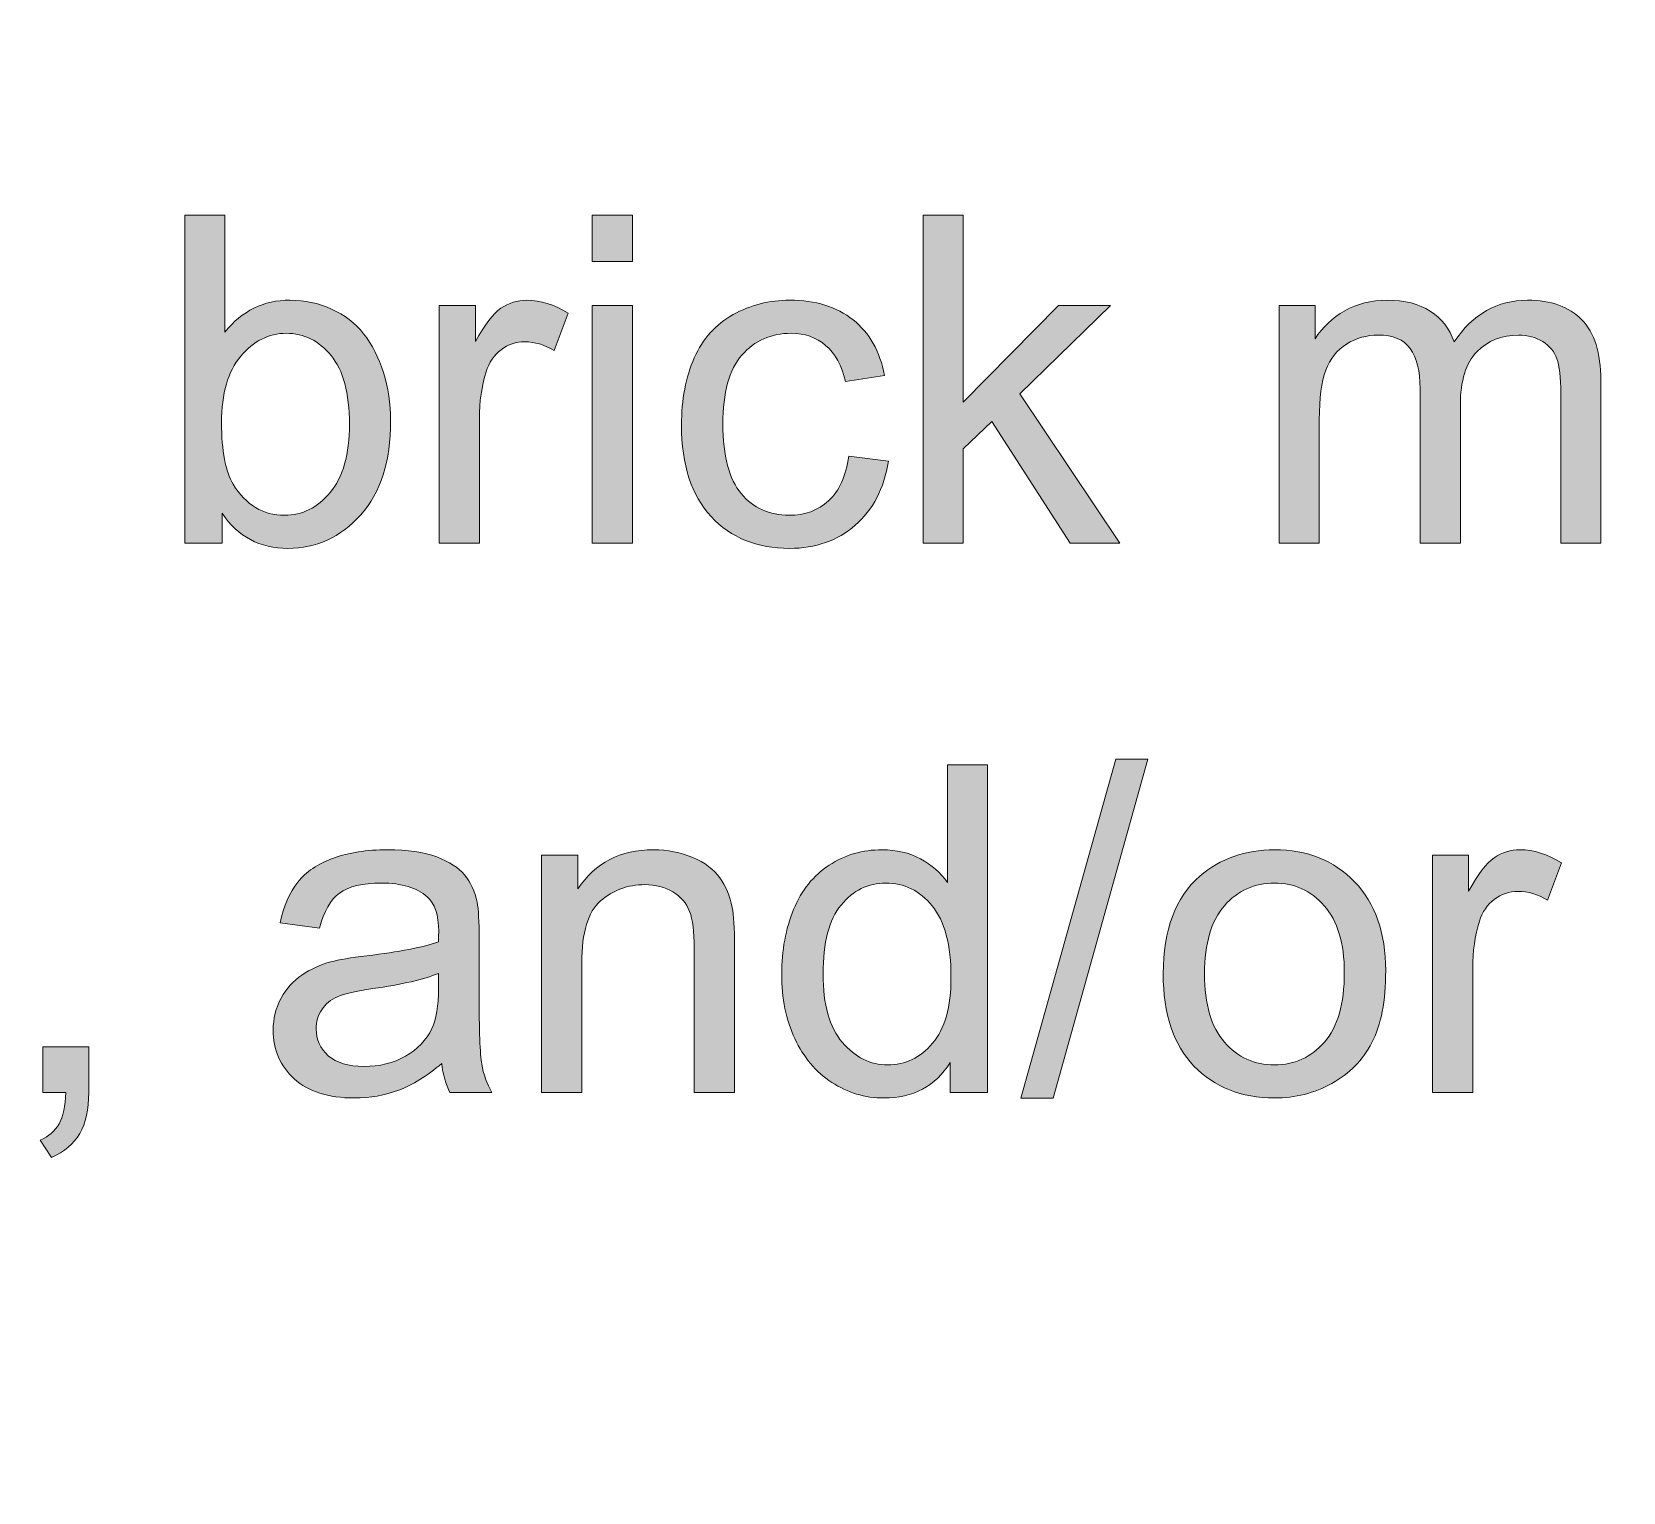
# Model space of a CAD drawing. Header units: inches. Extents: x -17.6 to 82.3, y -15.1 to 23.2.
# Drawn here: x 26.03 to 26.706, y -4.926 to -4.306 of the extents above; entities that cross this region are included whole.
import ezdxf

# ---------------------------------------------------------------- set-up
doc = ezdxf.new("R2010")
doc.units = ezdxf.units.IN
doc.header["$MEASUREMENT"] = 0
doc.layers.add('0_0', color=7, linetype='Continuous', lineweight=0)
doc.layers.add('G-ANNO-TTLB', color=7, linetype='Continuous', lineweight=0)

# ---------------------------------------------------------------- blocks, each defined once
blk = doc.blocks.new('Block_21')
at = {"layer": '0_0', "true_color": 0x000000, "transparency": 33554687}
h = blk.add_hatch(color=18, dxfattribs=at)
h.dxf.hatch_style = 2
edge = h.paths.add_edge_path()
edge.add_spline(control_points=[(26.11096, -4.47214), (26.11096, -4.48423), (26.1126, -4.49296), (26.1159, -4.49835), (26.12127, -4.50715), (26.12855, -4.51154), (26.13774, -4.51154), (26.1452, -4.51154), (26.15165, -4.5083), (26.1571, -4.5018), (26.16254, -4.49532), (26.16527, -4.48565), (26.16527, -4.47281), (26.16527, -4.45964), (26.16265, -4.44992), (26.15743, -4.44366), (26.15221, -4.43739), (26.1459, -4.43426), (26.1385, -4.43426), (26.13102, -4.43426), (26.12457, -4.4375), (26.11913, -4.444), (26.11367, -4.45048), (26.11096, -4.45987), (26.11096, -4.47214)], knot_values=[0, 0, 0, 0, 1, 1, 1, 2, 2, 2, 3, 3, 3, 4, 4, 4, 5, 5, 5, 6, 6, 6, 7, 7, 7, 8, 8, 8, 8], degree=3, periodic=0)
edge = h.paths.add_edge_path()
edge.add_spline(control_points=[(26.11115, -4.52332), (26.11115, -4.52332), (26.0953, -4.52332), (26.0953, -4.52332), (26.0953, -4.52332), (26.0953, -4.38413), (26.0953, -4.38413), (26.0953, -4.38413), (26.11239, -4.38413), (26.11239, -4.38413), (26.11239, -4.38413), (26.11239, -4.43378), (26.11239, -4.43378), (26.1196, -4.42474), (26.12881, -4.42021), (26.14001, -4.42021), (26.14621, -4.42021), (26.15209, -4.42145), (26.15762, -4.42395), (26.16317, -4.42646), (26.16772, -4.42997), (26.17129, -4.4345), (26.17487, -4.43902), (26.17767, -4.44449), (26.1797, -4.45087), (26.18172, -4.45726), (26.18274, -4.4641), (26.18274, -4.47138), (26.18274, -4.48866), (26.17847, -4.50202), (26.16992, -4.51145), (26.16138, -4.52087), (26.15112, -4.52559), (26.13916, -4.52559), (26.12725, -4.52559), (26.11792, -4.52063), (26.11115, -4.51069), (26.11115, -4.51069), (26.11115, -4.52332), (26.11115, -4.52332)], knot_values=[0, 0, 0, 0, 1, 1, 1, 2, 2, 2, 3, 3, 3, 4, 4, 4, 5, 5, 5, 6, 6, 6, 7, 7, 7, 8, 8, 8, 9, 9, 9, 10, 10, 10, 11, 11, 11, 12, 12, 12, 13, 13, 13, 13], degree=3, periodic=0)
h = blk.add_hatch(color=18, dxfattribs=at)
h.dxf.hatch_style = 2
edge = h.paths.add_edge_path()
edge.add_spline(control_points=[(26.26838, -4.52332), (26.26838, -4.52332), (26.26838, -4.42249), (26.26838, -4.42249), (26.26838, -4.42249), (26.28547, -4.42249), (26.28547, -4.42249), (26.28547, -4.42249), (26.28547, -4.52332), (26.28547, -4.52332), (26.28547, -4.52332), (26.26838, -4.52332), (26.26838, -4.52332)], knot_values=[0, 0, 0, 0, 1, 1, 1, 2, 2, 2, 3, 3, 3, 4, 4, 4, 4], degree=3, periodic=0)
edge = h.paths.add_edge_path()
edge.add_spline(control_points=[(26.26838, -4.40378), (26.26838, -4.40378), (26.26838, -4.38413), (26.26838, -4.38413), (26.26838, -4.38413), (26.28547, -4.38413), (26.28547, -4.38413), (26.28547, -4.38413), (26.28547, -4.40378), (26.28547, -4.40378), (26.28547, -4.40378), (26.26838, -4.40378), (26.26838, -4.40378)], knot_values=[0, 0, 0, 0, 1, 1, 1, 2, 2, 2, 3, 3, 3, 4, 4, 4, 4], degree=3, periodic=0)
h = blk.add_hatch(color=18, dxfattribs=at)
h.dxf.hatch_style = 2
edge = h.paths.add_edge_path()
edge.add_spline(control_points=[(26.4088, -4.52332), (26.4088, -4.52332), (26.4088, -4.38413), (26.4088, -4.38413), (26.4088, -4.38413), (26.42589, -4.38413), (26.42589, -4.38413), (26.42589, -4.38413), (26.42589, -4.4635), (26.42589, -4.4635), (26.42589, -4.4635), (26.46634, -4.42249), (26.46634, -4.42249), (26.46634, -4.42249), (26.48846, -4.42249), (26.48846, -4.42249), (26.48846, -4.42249), (26.44991, -4.45989), (26.44991, -4.45989), (26.44991, -4.45989), (26.49235, -4.52332), (26.49235, -4.52332), (26.49235, -4.52332), (26.47127, -4.52332), (26.47127, -4.52332), (26.47127, -4.52332), (26.43795, -4.47176), (26.43795, -4.47176), (26.43795, -4.47176), (26.42589, -4.48334), (26.42589, -4.48334), (26.42589, -4.48334), (26.42589, -4.52332), (26.42589, -4.52332), (26.42589, -4.52332), (26.4088, -4.52332), (26.4088, -4.52332)], knot_values=[0, 0, 0, 0, 1, 1, 1, 2, 2, 2, 3, 3, 3, 4, 4, 4, 5, 5, 5, 6, 6, 6, 7, 7, 7, 8, 8, 8, 9, 9, 9, 10, 10, 10, 11, 11, 11, 12, 12, 12, 12], degree=3, periodic=0)
h = blk.add_hatch(color=18, dxfattribs=at)
h.dxf.hatch_style = 2
edge = h.paths.add_edge_path()
edge.add_spline(control_points=[(26.20334, -4.52332), (26.20334, -4.52332), (26.20334, -4.42249), (26.20334, -4.42249), (26.20334, -4.42249), (26.21872, -4.42249), (26.21872, -4.42249), (26.21872, -4.42249), (26.21872, -4.43777), (26.21872, -4.43777), (26.22264, -4.43062), (26.22626, -4.4259), (26.22959, -4.42362), (26.23291, -4.42135), (26.23657, -4.42021), (26.24056, -4.42021), (26.24631, -4.42021), (26.25217, -4.42204), (26.25812, -4.42571), (26.25812, -4.42571), (26.25224, -4.44157), (26.25224, -4.44157), (26.24806, -4.4391), (26.24388, -4.43787), (26.23971, -4.43787), (26.23596, -4.43787), (26.23261, -4.43899), (26.22964, -4.44123), (26.22666, -4.44348), (26.22454, -4.4466), (26.22328, -4.45059), (26.22138, -4.45667), (26.22043, -4.46331), (26.22043, -4.47053), (26.22043, -4.47053), (26.22043, -4.52332), (26.22043, -4.52332), (26.22043, -4.52332), (26.20334, -4.52332), (26.20334, -4.52332)], knot_values=[0, 0, 0, 0, 1, 1, 1, 2, 2, 2, 3, 3, 3, 4, 4, 4, 5, 5, 5, 6, 6, 6, 7, 7, 7, 8, 8, 8, 9, 9, 9, 10, 10, 10, 11, 11, 11, 12, 12, 12, 13, 13, 13, 13], degree=3, periodic=0)
h = blk.add_hatch(color=18, dxfattribs=at)
h.dxf.hatch_style = 2
edge = h.paths.add_edge_path()
edge.add_spline(control_points=[(26.37728, -4.48638), (26.37728, -4.48638), (26.39408, -4.48857), (26.39408, -4.48857), (26.39224, -4.50015), (26.38755, -4.50921), (26.37998, -4.51577), (26.37242, -4.52231), (26.36313, -4.52559), (26.35212, -4.52559), (26.33831, -4.52559), (26.32723, -4.52109), (26.31883, -4.51206), (26.31045, -4.50305), (26.30626, -4.49011), (26.30626, -4.47328), (26.30626, -4.46239), (26.30806, -4.45287), (26.31167, -4.4447), (26.31528, -4.43654), (26.32077, -4.43041), (26.32814, -4.42634), (26.33552, -4.42224), (26.34353, -4.42021), (26.35221, -4.42021), (26.36316, -4.42021), (26.37211, -4.42297), (26.37908, -4.42851), (26.38604, -4.43405), (26.3905, -4.44192), (26.39247, -4.45211), (26.39247, -4.45211), (26.37585, -4.45467), (26.37585, -4.45467), (26.37427, -4.4479), (26.37147, -4.4428), (26.36745, -4.43939), (26.36343, -4.43597), (26.35857, -4.43426), (26.35288, -4.43426), (26.34427, -4.43426), (26.33727, -4.43735), (26.3319, -4.44351), (26.32651, -4.44969), (26.32383, -4.45945), (26.32383, -4.47281), (26.32383, -4.48636), (26.32642, -4.49619), (26.33161, -4.50233), (26.33679, -4.50848), (26.34357, -4.51154), (26.35193, -4.51154), (26.35863, -4.51154), (26.36423, -4.50948), (26.36873, -4.50537), (26.37322, -4.50126), (26.37607, -4.49493), (26.37728, -4.48638)], knot_values=[0, 0, 0, 0, 1, 1, 1, 2, 2, 2, 3, 3, 3, 4, 4, 4, 5, 5, 5, 6, 6, 6, 7, 7, 7, 8, 8, 8, 9, 9, 9, 10, 10, 10, 11, 11, 11, 12, 12, 12, 13, 13, 13, 14, 14, 14, 15, 15, 15, 16, 16, 16, 17, 17, 17, 18, 18, 18, 19, 19, 19, 19], degree=3, periodic=0)
h = blk.add_hatch(color=18, dxfattribs=at)
h.dxf.hatch_style = 2
edge = h.paths.add_edge_path()
edge.add_spline(control_points=[(26.55995, -4.52332), (26.55995, -4.52332), (26.55995, -4.42249), (26.55995, -4.42249), (26.55995, -4.42249), (26.57524, -4.42249), (26.57524, -4.42249), (26.57524, -4.42249), (26.57524, -4.43663), (26.57524, -4.43663), (26.5784, -4.43169), (26.5826, -4.42772), (26.58786, -4.42471), (26.59311, -4.42171), (26.59909, -4.42021), (26.60581, -4.42021), (26.61327, -4.42021), (26.6194, -4.42175), (26.62417, -4.42486), (26.62896, -4.42796), (26.63232, -4.43229), (26.63429, -4.43787), (26.64227, -4.42609), (26.65264, -4.42021), (26.66543, -4.42021), (26.67543, -4.42021), (26.68312, -4.42297), (26.6885, -4.42851), (26.69387, -4.43405), (26.69657, -4.44259), (26.69657, -4.4541), (26.69657, -4.4541), (26.69657, -4.52332), (26.69657, -4.52332), (26.69657, -4.52332), (26.67958, -4.52332), (26.67958, -4.52332), (26.67958, -4.52332), (26.67958, -4.4598), (26.67958, -4.4598), (26.67958, -4.45296), (26.67902, -4.44804), (26.67791, -4.44503), (26.67681, -4.44203), (26.67479, -4.4396), (26.67189, -4.43777), (26.66897, -4.43594), (26.66555, -4.43502), (26.66163, -4.43502), (26.65454, -4.43502), (26.64865, -4.43738), (26.64398, -4.4421), (26.63928, -4.4468), (26.63695, -4.45436), (26.63695, -4.46474), (26.63695, -4.46474), (26.63695, -4.52332), (26.63695, -4.52332), (26.63695, -4.52332), (26.61986, -4.52332), (26.61986, -4.52332), (26.61986, -4.52332), (26.61986, -4.4578), (26.61986, -4.4578), (26.61986, -4.45021), (26.61846, -4.44451), (26.61568, -4.44071), (26.61289, -4.43692), (26.60833, -4.43502), (26.60201, -4.43502), (26.5972, -4.43502), (26.59275, -4.43628), (26.58866, -4.43882), (26.58458, -4.44135), (26.58162, -4.44505), (26.57979, -4.44992), (26.57795, -4.45479), (26.57704, -4.46182), (26.57704, -4.471), (26.57704, -4.471), (26.57704, -4.52332), (26.57704, -4.52332), (26.57704, -4.52332), (26.55995, -4.52332), (26.55995, -4.52332)], knot_values=[0, 0, 0, 0, 1, 1, 1, 2, 2, 2, 3, 3, 3, 4, 4, 4, 5, 5, 5, 6, 6, 6, 7, 7, 7, 8, 8, 8, 9, 9, 9, 10, 10, 10, 11, 11, 11, 12, 12, 12, 13, 13, 13, 14, 14, 14, 15, 15, 15, 16, 16, 16, 17, 17, 17, 18, 18, 18, 19, 19, 19, 20, 20, 20, 21, 21, 21, 22, 22, 22, 23, 23, 23, 24, 24, 24, 25, 25, 25, 26, 26, 26, 27, 27, 27, 28, 28, 28, 28], degree=3, periodic=0)
h = blk.add_hatch(color=18, dxfattribs=at)
h.dxf.hatch_style = 2
edge = h.paths.add_edge_path()
edge.add_spline(control_points=[(26.36636, -4.70633), (26.36636, -4.71924), (26.36907, -4.7289), (26.37453, -4.73528), (26.37996, -4.74167), (26.38639, -4.74487), (26.3938, -4.74487), (26.40126, -4.74487), (26.40761, -4.74182), (26.41283, -4.7357), (26.41805, -4.7296), (26.42067, -4.72028), (26.42067, -4.70775), (26.42067, -4.69396), (26.41801, -4.68382), (26.41269, -4.67737), (26.40738, -4.67091), (26.40082, -4.66768), (26.39304, -4.66768), (26.38544, -4.66768), (26.3791, -4.67079), (26.374, -4.67699), (26.36891, -4.68319), (26.36636, -4.69297), (26.36636, -4.70633)], knot_values=[0, 0, 0, 0, 1, 1, 1, 2, 2, 2, 3, 3, 3, 4, 4, 4, 5, 5, 5, 6, 6, 6, 7, 7, 7, 8, 8, 8, 8], degree=3, periodic=0)
edge = h.paths.add_edge_path()
edge.add_spline(control_points=[(26.42038, -4.75665), (26.42038, -4.75665), (26.42038, -4.74392), (26.42038, -4.74392), (26.41398, -4.75392), (26.40458, -4.75892), (26.39218, -4.75892), (26.38414, -4.75892), (26.37675, -4.75671), (26.37001, -4.75228), (26.36327, -4.74784), (26.35805, -4.74166), (26.35434, -4.73372), (26.35064, -4.72578), (26.3488, -4.71665), (26.3488, -4.70633), (26.3488, -4.69626), (26.35046, -4.68713), (26.35383, -4.67893), (26.35718, -4.67074), (26.36221, -4.66446), (26.36892, -4.66009), (26.37562, -4.65572), (26.38312, -4.65354), (26.39143, -4.65354), (26.3975, -4.65354), (26.40291, -4.65481), (26.40766, -4.65739), (26.41241, -4.65994), (26.41626, -4.66329), (26.41924, -4.6674), (26.41924, -4.6674), (26.41924, -4.61746), (26.41924, -4.61746), (26.41924, -4.61746), (26.43624, -4.61746), (26.43624, -4.61746), (26.43624, -4.61746), (26.43624, -4.75665), (26.43624, -4.75665), (26.43624, -4.75665), (26.42038, -4.75665), (26.42038, -4.75665)], knot_values=[0, 0, 0, 0, 1, 1, 1, 2, 2, 2, 3, 3, 3, 4, 4, 4, 5, 5, 5, 6, 6, 6, 7, 7, 7, 8, 8, 8, 9, 9, 9, 10, 10, 10, 11, 11, 11, 12, 12, 12, 13, 13, 13, 14, 14, 14, 14], degree=3, periodic=0)
h = blk.add_hatch(color=18, dxfattribs=at)
h.dxf.hatch_style = 2
edge = h.paths.add_edge_path()
edge.add_spline(control_points=[(26.45029, -4.75902), (26.45029, -4.75902), (26.49064, -4.61509), (26.49064, -4.61509), (26.49064, -4.61509), (26.50431, -4.61509), (26.50431, -4.61509), (26.50431, -4.61509), (26.46406, -4.75902), (26.46406, -4.75902), (26.46406, -4.75902), (26.45029, -4.75902), (26.45029, -4.75902)], knot_values=[0, 0, 0, 0, 1, 1, 1, 2, 2, 2, 3, 3, 3, 4, 4, 4, 4], degree=3, periodic=0)
h = blk.add_hatch(color=18, dxfattribs=at)
h.dxf.hatch_style = 2
edge = h.paths.add_edge_path()
edge.add_spline(control_points=[(26.20306, -4.70604), (26.19685, -4.70858), (26.18754, -4.71072), (26.17514, -4.7125), (26.16812, -4.71351), (26.16314, -4.71465), (26.16024, -4.71592), (26.15732, -4.71718), (26.15507, -4.71903), (26.1535, -4.72146), (26.15191, -4.7239), (26.15112, -4.72662), (26.15112, -4.72959), (26.15112, -4.73414), (26.15285, -4.73794), (26.15629, -4.74098), (26.15975, -4.74402), (26.16479, -4.74554), (26.17144, -4.74554), (26.17802, -4.74554), (26.18388, -4.7441), (26.18901, -4.74121), (26.19413, -4.73834), (26.19789, -4.7344), (26.2003, -4.7294), (26.20213, -4.72553), (26.20306, -4.71984), (26.20306, -4.71231), (26.20306, -4.71231), (26.20306, -4.70604), (26.20306, -4.70604)], knot_values=[0, 0, 0, 0, 1, 1, 1, 2, 2, 2, 3, 3, 3, 4, 4, 4, 5, 5, 5, 6, 6, 6, 7, 7, 7, 8, 8, 8, 9, 9, 9, 10, 10, 10, 10], degree=3, periodic=0)
edge = h.paths.add_edge_path()
edge.add_spline(control_points=[(26.20448, -4.74421), (26.19815, -4.74959), (26.19206, -4.75339), (26.1862, -4.7556), (26.18035, -4.75781), (26.17406, -4.75892), (26.16736, -4.75892), (26.15628, -4.75892), (26.14776, -4.75621), (26.14182, -4.75081), (26.13586, -4.74539), (26.13289, -4.73848), (26.13289, -4.73006), (26.13289, -4.72512), (26.13402, -4.72062), (26.13626, -4.71653), (26.13851, -4.71246), (26.14145, -4.70917), (26.14509, -4.70671), (26.14874, -4.70424), (26.15283, -4.70237), (26.15739, -4.7011), (26.16074, -4.70022), (26.1658, -4.69937), (26.17258, -4.69854), (26.18637, -4.6969), (26.19653, -4.69493), (26.20306, -4.69265), (26.20311, -4.69031), (26.20315, -4.68883), (26.20315, -4.68819), (26.20315, -4.68123), (26.20154, -4.67632), (26.19831, -4.67348), (26.19394, -4.66961), (26.18745, -4.66768), (26.17885, -4.66768), (26.1708, -4.66768), (26.16488, -4.66909), (26.16104, -4.6719), (26.15721, -4.67472), (26.15438, -4.67971), (26.15255, -4.68686), (26.15255, -4.68686), (26.13584, -4.68458), (26.13584, -4.68458), (26.13736, -4.67744), (26.13985, -4.67166), (26.14334, -4.66726), (26.14681, -4.66286), (26.15184, -4.65948), (26.15843, -4.65709), (26.16501, -4.65473), (26.17263, -4.65354), (26.18132, -4.65354), (26.18991, -4.65354), (26.19691, -4.65455), (26.2023, -4.65658), (26.20767, -4.6586), (26.21163, -4.66115), (26.21417, -4.66423), (26.21669, -4.66729), (26.21847, -4.67117), (26.21948, -4.67585), (26.22005, -4.67877), (26.22034, -4.68401), (26.22034, -4.69161), (26.22034, -4.69161), (26.22034, -4.7144), (26.22034, -4.7144), (26.22034, -4.73028), (26.2207, -4.74033), (26.22142, -4.74455), (26.22215, -4.74875), (26.22359, -4.75278), (26.22575, -4.75665), (26.22575, -4.75665), (26.2079, -4.75665), (26.2079, -4.75665), (26.20612, -4.75311), (26.20498, -4.74896), (26.20448, -4.74421)], knot_values=[0, 0, 0, 0, 1, 1, 1, 2, 2, 2, 3, 3, 3, 4, 4, 4, 5, 5, 5, 6, 6, 6, 7, 7, 7, 8, 8, 8, 9, 9, 9, 10, 10, 10, 11, 11, 11, 12, 12, 12, 13, 13, 13, 14, 14, 14, 15, 15, 15, 16, 16, 16, 17, 17, 17, 18, 18, 18, 19, 19, 19, 20, 20, 20, 21, 21, 21, 22, 22, 22, 23, 23, 23, 24, 24, 24, 25, 25, 25, 26, 26, 26, 27, 27, 27, 27], degree=3, periodic=0)
h = blk.add_hatch(color=18, dxfattribs=at)
h.dxf.hatch_style = 2
edge = h.paths.add_edge_path()
edge.add_spline(control_points=[(26.24683, -4.75665), (26.24683, -4.75665), (26.24683, -4.65582), (26.24683, -4.65582), (26.24683, -4.65582), (26.26221, -4.65582), (26.26221, -4.65582), (26.26221, -4.65582), (26.26221, -4.67015), (26.26221, -4.67015), (26.26961, -4.65907), (26.2803, -4.65354), (26.2943, -4.65354), (26.30037, -4.65354), (26.30596, -4.65462), (26.31105, -4.65682), (26.31615, -4.65899), (26.31996, -4.66187), (26.3225, -4.66541), (26.32502, -4.66895), (26.3268, -4.67316), (26.32781, -4.67803), (26.32844, -4.68119), (26.32876, -4.68674), (26.32876, -4.69465), (26.32876, -4.69465), (26.32876, -4.75665), (26.32876, -4.75665), (26.32876, -4.75665), (26.31167, -4.75665), (26.31167, -4.75665), (26.31167, -4.75665), (26.31167, -4.69531), (26.31167, -4.69531), (26.31167, -4.68835), (26.31101, -4.68315), (26.30968, -4.67969), (26.30835, -4.67624), (26.30599, -4.67349), (26.3026, -4.67144), (26.29922, -4.66938), (26.29525, -4.66835), (26.29069, -4.66835), (26.28341, -4.66835), (26.27713, -4.67065), (26.27184, -4.67528), (26.26656, -4.6799), (26.26392, -4.68867), (26.26392, -4.70158), (26.26392, -4.70158), (26.26392, -4.75665), (26.26392, -4.75665), (26.26392, -4.75665), (26.24683, -4.75665), (26.24683, -4.75665)], knot_values=[0, 0, 0, 0, 1, 1, 1, 2, 2, 2, 3, 3, 3, 4, 4, 4, 5, 5, 5, 6, 6, 6, 7, 7, 7, 8, 8, 8, 9, 9, 9, 10, 10, 10, 11, 11, 11, 12, 12, 12, 13, 13, 13, 14, 14, 14, 15, 15, 15, 16, 16, 16, 17, 17, 17, 18, 18, 18, 18], degree=3, periodic=0)
h = blk.add_hatch(color=18, dxfattribs=at)
h.dxf.hatch_style = 2
edge = h.paths.add_edge_path()
edge.add_spline(control_points=[(26.52833, -4.70623), (26.52833, -4.71914), (26.53114, -4.72881), (26.53678, -4.73524), (26.54241, -4.74166), (26.54951, -4.74487), (26.55805, -4.74487), (26.56653, -4.74487), (26.57358, -4.74164), (26.57922, -4.73519), (26.58485, -4.72873), (26.58767, -4.71889), (26.58767, -4.70566), (26.58767, -4.6932), (26.58484, -4.68374), (26.57917, -4.67733), (26.57351, -4.6709), (26.56646, -4.66768), (26.55805, -4.66768), (26.54951, -4.66768), (26.54241, -4.67088), (26.53678, -4.67727), (26.53114, -4.68366), (26.52833, -4.69332), (26.52833, -4.70623)], knot_values=[0, 0, 0, 0, 1, 1, 1, 2, 2, 2, 3, 3, 3, 4, 4, 4, 5, 5, 5, 6, 6, 6, 7, 7, 7, 8, 8, 8, 8], degree=3, periodic=0)
edge = h.paths.add_edge_path()
edge.add_spline(control_points=[(26.51077, -4.70623), (26.51077, -4.68755), (26.51595, -4.67373), (26.52634, -4.66474), (26.53501, -4.65727), (26.54557, -4.65354), (26.55805, -4.65354), (26.57191, -4.65354), (26.58324, -4.65808), (26.59204, -4.66715), (26.60083, -4.67624), (26.60524, -4.68879), (26.60524, -4.70481), (26.60524, -4.71779), (26.60329, -4.72799), (26.59939, -4.73543), (26.5955, -4.74287), (26.58984, -4.74864), (26.5824, -4.75275), (26.57496, -4.75686), (26.56684, -4.75892), (26.55805, -4.75892), (26.54393, -4.75892), (26.53252, -4.75439), (26.52382, -4.74535), (26.51512, -4.7363), (26.51077, -4.72325), (26.51077, -4.70623)], knot_values=[0, 0, 0, 0, 1, 1, 1, 2, 2, 2, 3, 3, 3, 4, 4, 4, 5, 5, 5, 6, 6, 6, 7, 7, 7, 8, 8, 8, 9, 9, 9, 9], degree=3, periodic=0)
h = blk.add_hatch(color=18, dxfattribs=at)
h.dxf.hatch_style = 2
edge = h.paths.add_edge_path()
edge.add_spline(control_points=[(26.62508, -4.75665), (26.62508, -4.75665), (26.62508, -4.65582), (26.62508, -4.65582), (26.62508, -4.65582), (26.64046, -4.65582), (26.64046, -4.65582), (26.64046, -4.65582), (26.64046, -4.6711), (26.64046, -4.6711), (26.64438, -4.66395), (26.648, -4.65923), (26.65133, -4.65696), (26.65465, -4.65468), (26.65831, -4.65354), (26.6623, -4.65354), (26.66805, -4.65354), (26.67391, -4.65537), (26.67986, -4.65904), (26.67986, -4.65904), (26.67398, -4.6749), (26.67398, -4.6749), (26.6698, -4.67243), (26.66562, -4.6712), (26.66144, -4.6712), (26.6577, -4.6712), (26.65435, -4.67232), (26.65138, -4.67456), (26.6484, -4.67681), (26.64628, -4.67993), (26.64502, -4.68392), (26.64312, -4.69), (26.64217, -4.69664), (26.64217, -4.70386), (26.64217, -4.70386), (26.64217, -4.75665), (26.64217, -4.75665), (26.64217, -4.75665), (26.62508, -4.75665), (26.62508, -4.75665)], knot_values=[0, 0, 0, 0, 1, 1, 1, 2, 2, 2, 3, 3, 3, 4, 4, 4, 5, 5, 5, 6, 6, 6, 7, 7, 7, 8, 8, 8, 9, 9, 9, 10, 10, 10, 11, 11, 11, 12, 12, 12, 13, 13, 13, 13], degree=3, periodic=0)
h = blk.add_hatch(color=18, dxfattribs=at)
h.dxf.hatch_style = 2
edge = h.paths.add_edge_path()
edge.add_spline(control_points=[(26.0351, -4.75665), (26.0351, -4.75665), (26.0351, -4.73718), (26.0351, -4.73718), (26.0351, -4.73718), (26.05457, -4.73718), (26.05457, -4.73718), (26.05457, -4.73718), (26.05457, -4.75665), (26.05457, -4.75665), (26.05457, -4.76379), (26.05329, -4.76957), (26.05077, -4.77398), (26.04823, -4.77837), (26.04422, -4.78178), (26.03871, -4.78418), (26.03871, -4.78418), (26.03396, -4.77687), (26.03396, -4.77687), (26.03757, -4.77528), (26.04023, -4.77296), (26.04194, -4.76988), (26.04365, -4.76682), (26.0446, -4.76241), (26.04479, -4.75665), (26.04479, -4.75665), (26.0351, -4.75665), (26.0351, -4.75665)], knot_values=[0, 0, 0, 0, 1, 1, 1, 2, 2, 2, 3, 3, 3, 4, 4, 4, 5, 5, 5, 6, 6, 6, 7, 7, 7, 8, 8, 8, 9, 9, 9, 9], degree=3, periodic=0)
at = {"layer": '0_0'}
for points, knots in [([(26.11115, -4.52332), (26.11115, -4.52332), (26.0953, -4.52332), (26.0953, -4.52332), (26.0953, -4.52332), (26.0953, -4.38413), (26.0953, -4.38413), (26.0953, -4.38413), (26.11239, -4.38413), (26.11239, -4.38413), (26.11239, -4.38413), (26.11239, -4.43378), (26.11239, -4.43378), (26.1196, -4.42474), (26.12881, -4.42021), (26.14001, -4.42021), (26.14621, -4.42021), (26.15209, -4.42145), (26.15762, -4.42395), (26.16317, -4.42646), (26.16772, -4.42997), (26.17129, -4.4345), (26.17487, -4.43902), (26.17767, -4.44449), (26.1797, -4.45087), (26.18172, -4.45726), (26.18274, -4.4641), (26.18274, -4.47138), (26.18274, -4.48866), (26.17847, -4.50202), (26.16992, -4.51145), (26.16138, -4.52087), (26.15112, -4.52559), (26.13916, -4.52559), (26.12725, -4.52559), (26.11792, -4.52063), (26.11115, -4.51069), (26.11115, -4.51069), (26.11115, -4.52332), (26.11115, -4.52332)], [0, 0, 0, 0, 1, 1, 1, 2, 2, 2, 3, 3, 3, 4, 4, 4, 5, 5, 5, 6, 6, 6, 7, 7, 7, 8, 8, 8, 9, 9, 9, 10, 10, 10, 11, 11, 11, 12, 12, 12, 13, 13, 13, 13]), ([(26.26838, -4.40378), (26.26838, -4.40378), (26.26838, -4.38413), (26.26838, -4.38413), (26.26838, -4.38413), (26.28547, -4.38413), (26.28547, -4.38413), (26.28547, -4.38413), (26.28547, -4.40378), (26.28547, -4.40378), (26.28547, -4.40378), (26.26838, -4.40378), (26.26838, -4.40378)], [0, 0, 0, 0, 1, 1, 1, 2, 2, 2, 3, 3, 3, 4, 4, 4, 4]), ([(26.4088, -4.52332), (26.4088, -4.52332), (26.4088, -4.38413), (26.4088, -4.38413), (26.4088, -4.38413), (26.42589, -4.38413), (26.42589, -4.38413), (26.42589, -4.38413), (26.42589, -4.4635), (26.42589, -4.4635), (26.42589, -4.4635), (26.46634, -4.42249), (26.46634, -4.42249), (26.46634, -4.42249), (26.48846, -4.42249), (26.48846, -4.42249), (26.48846, -4.42249), (26.44991, -4.45989), (26.44991, -4.45989), (26.44991, -4.45989), (26.49235, -4.52332), (26.49235, -4.52332), (26.49235, -4.52332), (26.47127, -4.52332), (26.47127, -4.52332), (26.47127, -4.52332), (26.43795, -4.47176), (26.43795, -4.47176), (26.43795, -4.47176), (26.42589, -4.48334), (26.42589, -4.48334), (26.42589, -4.48334), (26.42589, -4.52332), (26.42589, -4.52332), (26.42589, -4.52332), (26.4088, -4.52332), (26.4088, -4.52332)], [0, 0, 0, 0, 1, 1, 1, 2, 2, 2, 3, 3, 3, 4, 4, 4, 5, 5, 5, 6, 6, 6, 7, 7, 7, 8, 8, 8, 9, 9, 9, 10, 10, 10, 11, 11, 11, 12, 12, 12, 12]), ([(26.20334, -4.52332), (26.20334, -4.52332), (26.20334, -4.42249), (26.20334, -4.42249), (26.20334, -4.42249), (26.21872, -4.42249), (26.21872, -4.42249), (26.21872, -4.42249), (26.21872, -4.43777), (26.21872, -4.43777), (26.22264, -4.43062), (26.22626, -4.4259), (26.22959, -4.42362), (26.23291, -4.42135), (26.23657, -4.42021), (26.24056, -4.42021), (26.24631, -4.42021), (26.25217, -4.42204), (26.25812, -4.42571), (26.25812, -4.42571), (26.25224, -4.44157), (26.25224, -4.44157), (26.24806, -4.4391), (26.24388, -4.43787), (26.23971, -4.43787), (26.23596, -4.43787), (26.23261, -4.43899), (26.22964, -4.44123), (26.22666, -4.44348), (26.22454, -4.4466), (26.22328, -4.45059), (26.22138, -4.45667), (26.22043, -4.46331), (26.22043, -4.47053), (26.22043, -4.47053), (26.22043, -4.52332), (26.22043, -4.52332), (26.22043, -4.52332), (26.20334, -4.52332), (26.20334, -4.52332)], [0, 0, 0, 0, 1, 1, 1, 2, 2, 2, 3, 3, 3, 4, 4, 4, 5, 5, 5, 6, 6, 6, 7, 7, 7, 8, 8, 8, 9, 9, 9, 10, 10, 10, 11, 11, 11, 12, 12, 12, 13, 13, 13, 13]), ([(26.26838, -4.52332), (26.26838, -4.52332), (26.26838, -4.42249), (26.26838, -4.42249), (26.26838, -4.42249), (26.28547, -4.42249), (26.28547, -4.42249), (26.28547, -4.42249), (26.28547, -4.52332), (26.28547, -4.52332), (26.28547, -4.52332), (26.26838, -4.52332), (26.26838, -4.52332)], [0, 0, 0, 0, 1, 1, 1, 2, 2, 2, 3, 3, 3, 4, 4, 4, 4]), ([(26.37728, -4.48638), (26.37728, -4.48638), (26.39408, -4.48857), (26.39408, -4.48857), (26.39224, -4.50015), (26.38755, -4.50921), (26.37998, -4.51577), (26.37242, -4.52231), (26.36313, -4.52559), (26.35212, -4.52559), (26.33831, -4.52559), (26.32723, -4.52109), (26.31883, -4.51206), (26.31045, -4.50305), (26.30626, -4.49011), (26.30626, -4.47328), (26.30626, -4.46239), (26.30806, -4.45287), (26.31167, -4.4447), (26.31528, -4.43654), (26.32077, -4.43041), (26.32814, -4.42634), (26.33552, -4.42224), (26.34353, -4.42021), (26.35221, -4.42021), (26.36316, -4.42021), (26.37211, -4.42297), (26.37908, -4.42851), (26.38604, -4.43405), (26.3905, -4.44192), (26.39247, -4.45211), (26.39247, -4.45211), (26.37585, -4.45467), (26.37585, -4.45467), (26.37427, -4.4479), (26.37147, -4.4428), (26.36745, -4.43939), (26.36343, -4.43597), (26.35857, -4.43426), (26.35288, -4.43426), (26.34427, -4.43426), (26.33727, -4.43735), (26.3319, -4.44351), (26.32651, -4.44969), (26.32383, -4.45945), (26.32383, -4.47281), (26.32383, -4.48636), (26.32642, -4.49619), (26.33161, -4.50233), (26.33679, -4.50848), (26.34357, -4.51154), (26.35193, -4.51154), (26.35863, -4.51154), (26.36423, -4.50948), (26.36873, -4.50537), (26.37322, -4.50126), (26.37607, -4.49493), (26.37728, -4.48638)], [0, 0, 0, 0, 1, 1, 1, 2, 2, 2, 3, 3, 3, 4, 4, 4, 5, 5, 5, 6, 6, 6, 7, 7, 7, 8, 8, 8, 9, 9, 9, 10, 10, 10, 11, 11, 11, 12, 12, 12, 13, 13, 13, 14, 14, 14, 15, 15, 15, 16, 16, 16, 17, 17, 17, 18, 18, 18, 19, 19, 19, 19]), ([(26.55995, -4.52332), (26.55995, -4.52332), (26.55995, -4.42249), (26.55995, -4.42249), (26.55995, -4.42249), (26.57524, -4.42249), (26.57524, -4.42249), (26.57524, -4.42249), (26.57524, -4.43663), (26.57524, -4.43663), (26.5784, -4.43169), (26.5826, -4.42772), (26.58786, -4.42471), (26.59311, -4.42171), (26.59909, -4.42021), (26.60581, -4.42021), (26.61327, -4.42021), (26.6194, -4.42175), (26.62417, -4.42486), (26.62896, -4.42796), (26.63232, -4.43229), (26.63429, -4.43787), (26.64227, -4.42609), (26.65264, -4.42021), (26.66543, -4.42021), (26.67543, -4.42021), (26.68312, -4.42297), (26.6885, -4.42851), (26.69387, -4.43405), (26.69657, -4.44259), (26.69657, -4.4541), (26.69657, -4.4541), (26.69657, -4.52332), (26.69657, -4.52332), (26.69657, -4.52332), (26.67958, -4.52332), (26.67958, -4.52332), (26.67958, -4.52332), (26.67958, -4.4598), (26.67958, -4.4598), (26.67958, -4.45296), (26.67902, -4.44804), (26.67791, -4.44503), (26.67681, -4.44203), (26.67479, -4.4396), (26.67189, -4.43777), (26.66897, -4.43594), (26.66555, -4.43502), (26.66163, -4.43502), (26.65454, -4.43502), (26.64865, -4.43738), (26.64398, -4.4421), (26.63928, -4.4468), (26.63695, -4.45436), (26.63695, -4.46474), (26.63695, -4.46474), (26.63695, -4.52332), (26.63695, -4.52332), (26.63695, -4.52332), (26.61986, -4.52332), (26.61986, -4.52332), (26.61986, -4.52332), (26.61986, -4.4578), (26.61986, -4.4578), (26.61986, -4.45021), (26.61846, -4.44451), (26.61568, -4.44071), (26.61289, -4.43692), (26.60833, -4.43502), (26.60201, -4.43502), (26.5972, -4.43502), (26.59275, -4.43628), (26.58866, -4.43882), (26.58458, -4.44135), (26.58162, -4.44505), (26.57979, -4.44992), (26.57795, -4.45479), (26.57704, -4.46182), (26.57704, -4.471), (26.57704, -4.471), (26.57704, -4.52332), (26.57704, -4.52332), (26.57704, -4.52332), (26.55995, -4.52332), (26.55995, -4.52332)], [0, 0, 0, 0, 1, 1, 1, 2, 2, 2, 3, 3, 3, 4, 4, 4, 5, 5, 5, 6, 6, 6, 7, 7, 7, 8, 8, 8, 9, 9, 9, 10, 10, 10, 11, 11, 11, 12, 12, 12, 13, 13, 13, 14, 14, 14, 15, 15, 15, 16, 16, 16, 17, 17, 17, 18, 18, 18, 19, 19, 19, 20, 20, 20, 21, 21, 21, 22, 22, 22, 23, 23, 23, 24, 24, 24, 25, 25, 25, 26, 26, 26, 27, 27, 27, 28, 28, 28, 28]), ([(26.11096, -4.47214), (26.11096, -4.48423), (26.1126, -4.49296), (26.1159, -4.49835), (26.12127, -4.50715), (26.12855, -4.51154), (26.13774, -4.51154), (26.1452, -4.51154), (26.15165, -4.5083), (26.1571, -4.5018), (26.16254, -4.49532), (26.16527, -4.48565), (26.16527, -4.47281), (26.16527, -4.45964), (26.16265, -4.44992), (26.15743, -4.44366), (26.15221, -4.43739), (26.1459, -4.43426), (26.1385, -4.43426), (26.13102, -4.43426), (26.12457, -4.4375), (26.11913, -4.444), (26.11367, -4.45048), (26.11096, -4.45987), (26.11096, -4.47214)], [0, 0, 0, 0, 1, 1, 1, 2, 2, 2, 3, 3, 3, 4, 4, 4, 5, 5, 5, 6, 6, 6, 7, 7, 7, 8, 8, 8, 8]), ([(26.42038, -4.75665), (26.42038, -4.75665), (26.42038, -4.74392), (26.42038, -4.74392), (26.41398, -4.75392), (26.40458, -4.75892), (26.39218, -4.75892), (26.38414, -4.75892), (26.37675, -4.75671), (26.37001, -4.75228), (26.36327, -4.74784), (26.35805, -4.74166), (26.35434, -4.73372), (26.35064, -4.72578), (26.3488, -4.71665), (26.3488, -4.70633), (26.3488, -4.69626), (26.35046, -4.68713), (26.35383, -4.67893), (26.35718, -4.67074), (26.36221, -4.66446), (26.36892, -4.66009), (26.37562, -4.65572), (26.38312, -4.65354), (26.39143, -4.65354), (26.3975, -4.65354), (26.40291, -4.65481), (26.40766, -4.65739), (26.41241, -4.65994), (26.41626, -4.66329), (26.41924, -4.6674), (26.41924, -4.6674), (26.41924, -4.61746), (26.41924, -4.61746), (26.41924, -4.61746), (26.43624, -4.61746), (26.43624, -4.61746), (26.43624, -4.61746), (26.43624, -4.75665), (26.43624, -4.75665), (26.43624, -4.75665), (26.42038, -4.75665), (26.42038, -4.75665)], [0, 0, 0, 0, 1, 1, 1, 2, 2, 2, 3, 3, 3, 4, 4, 4, 5, 5, 5, 6, 6, 6, 7, 7, 7, 8, 8, 8, 9, 9, 9, 10, 10, 10, 11, 11, 11, 12, 12, 12, 13, 13, 13, 14, 14, 14, 14]), ([(26.45029, -4.75902), (26.45029, -4.75902), (26.49064, -4.61509), (26.49064, -4.61509), (26.49064, -4.61509), (26.50431, -4.61509), (26.50431, -4.61509), (26.50431, -4.61509), (26.46406, -4.75902), (26.46406, -4.75902), (26.46406, -4.75902), (26.45029, -4.75902), (26.45029, -4.75902)], [0, 0, 0, 0, 1, 1, 1, 2, 2, 2, 3, 3, 3, 4, 4, 4, 4]), ([(26.20448, -4.74421), (26.19815, -4.74959), (26.19206, -4.75339), (26.1862, -4.7556), (26.18035, -4.75781), (26.17406, -4.75892), (26.16736, -4.75892), (26.15628, -4.75892), (26.14776, -4.75621), (26.14182, -4.75081), (26.13586, -4.74539), (26.13289, -4.73848), (26.13289, -4.73006), (26.13289, -4.72512), (26.13402, -4.72062), (26.13626, -4.71653), (26.13851, -4.71246), (26.14145, -4.70917), (26.14509, -4.70671), (26.14874, -4.70424), (26.15283, -4.70237), (26.15739, -4.7011), (26.16074, -4.70022), (26.1658, -4.69937), (26.17258, -4.69854), (26.18637, -4.6969), (26.19653, -4.69493), (26.20306, -4.69265), (26.20311, -4.69031), (26.20315, -4.68883), (26.20315, -4.68819), (26.20315, -4.68123), (26.20154, -4.67632), (26.19831, -4.67348), (26.19394, -4.66961), (26.18745, -4.66768), (26.17885, -4.66768), (26.1708, -4.66768), (26.16488, -4.66909), (26.16104, -4.6719), (26.15721, -4.67472), (26.15438, -4.67971), (26.15255, -4.68686), (26.15255, -4.68686), (26.13584, -4.68458), (26.13584, -4.68458), (26.13736, -4.67744), (26.13985, -4.67166), (26.14334, -4.66726), (26.14681, -4.66286), (26.15184, -4.65948), (26.15843, -4.65709), (26.16501, -4.65473), (26.17263, -4.65354), (26.18132, -4.65354), (26.18991, -4.65354), (26.19691, -4.65455), (26.2023, -4.65658), (26.20767, -4.6586), (26.21163, -4.66115), (26.21417, -4.66423), (26.21669, -4.66729), (26.21847, -4.67117), (26.21948, -4.67585), (26.22005, -4.67877), (26.22034, -4.68401), (26.22034, -4.69161), (26.22034, -4.69161), (26.22034, -4.7144), (26.22034, -4.7144), (26.22034, -4.73028), (26.2207, -4.74033), (26.22142, -4.74455), (26.22215, -4.74875), (26.22359, -4.75278), (26.22575, -4.75665), (26.22575, -4.75665), (26.2079, -4.75665), (26.2079, -4.75665), (26.20612, -4.75311), (26.20498, -4.74896), (26.20448, -4.74421)], [0, 0, 0, 0, 1, 1, 1, 2, 2, 2, 3, 3, 3, 4, 4, 4, 5, 5, 5, 6, 6, 6, 7, 7, 7, 8, 8, 8, 9, 9, 9, 10, 10, 10, 11, 11, 11, 12, 12, 12, 13, 13, 13, 14, 14, 14, 15, 15, 15, 16, 16, 16, 17, 17, 17, 18, 18, 18, 19, 19, 19, 20, 20, 20, 21, 21, 21, 22, 22, 22, 23, 23, 23, 24, 24, 24, 25, 25, 25, 26, 26, 26, 27, 27, 27, 27]), ([(26.24683, -4.75665), (26.24683, -4.75665), (26.24683, -4.65582), (26.24683, -4.65582), (26.24683, -4.65582), (26.26221, -4.65582), (26.26221, -4.65582), (26.26221, -4.65582), (26.26221, -4.67015), (26.26221, -4.67015), (26.26961, -4.65907), (26.2803, -4.65354), (26.2943, -4.65354), (26.30037, -4.65354), (26.30596, -4.65462), (26.31105, -4.65682), (26.31615, -4.65899), (26.31996, -4.66187), (26.3225, -4.66541), (26.32502, -4.66895), (26.3268, -4.67316), (26.32781, -4.67803), (26.32844, -4.68119), (26.32876, -4.68674), (26.32876, -4.69465), (26.32876, -4.69465), (26.32876, -4.75665), (26.32876, -4.75665), (26.32876, -4.75665), (26.31167, -4.75665), (26.31167, -4.75665), (26.31167, -4.75665), (26.31167, -4.69531), (26.31167, -4.69531), (26.31167, -4.68835), (26.31101, -4.68315), (26.30968, -4.67969), (26.30835, -4.67624), (26.30599, -4.67349), (26.3026, -4.67144), (26.29922, -4.66938), (26.29525, -4.66835), (26.29069, -4.66835), (26.28341, -4.66835), (26.27713, -4.67065), (26.27184, -4.67528), (26.26656, -4.6799), (26.26392, -4.68867), (26.26392, -4.70158), (26.26392, -4.70158), (26.26392, -4.75665), (26.26392, -4.75665), (26.26392, -4.75665), (26.24683, -4.75665), (26.24683, -4.75665)], [0, 0, 0, 0, 1, 1, 1, 2, 2, 2, 3, 3, 3, 4, 4, 4, 5, 5, 5, 6, 6, 6, 7, 7, 7, 8, 8, 8, 9, 9, 9, 10, 10, 10, 11, 11, 11, 12, 12, 12, 13, 13, 13, 14, 14, 14, 15, 15, 15, 16, 16, 16, 17, 17, 17, 18, 18, 18, 18]), ([(26.51077, -4.70623), (26.51077, -4.68755), (26.51595, -4.67373), (26.52634, -4.66474), (26.53501, -4.65727), (26.54557, -4.65354), (26.55805, -4.65354), (26.57191, -4.65354), (26.58324, -4.65808), (26.59204, -4.66715), (26.60083, -4.67624), (26.60524, -4.68879), (26.60524, -4.70481), (26.60524, -4.71779), (26.60329, -4.72799), (26.59939, -4.73543), (26.5955, -4.74287), (26.58984, -4.74864), (26.5824, -4.75275), (26.57496, -4.75686), (26.56684, -4.75892), (26.55805, -4.75892), (26.54393, -4.75892), (26.53252, -4.75439), (26.52382, -4.74535), (26.51512, -4.7363), (26.51077, -4.72325), (26.51077, -4.70623)], [0, 0, 0, 0, 1, 1, 1, 2, 2, 2, 3, 3, 3, 4, 4, 4, 5, 5, 5, 6, 6, 6, 7, 7, 7, 8, 8, 8, 9, 9, 9, 9]), ([(26.62508, -4.75665), (26.62508, -4.75665), (26.62508, -4.65582), (26.62508, -4.65582), (26.62508, -4.65582), (26.64046, -4.65582), (26.64046, -4.65582), (26.64046, -4.65582), (26.64046, -4.6711), (26.64046, -4.6711), (26.64438, -4.66395), (26.648, -4.65923), (26.65133, -4.65696), (26.65465, -4.65468), (26.65831, -4.65354), (26.6623, -4.65354), (26.66805, -4.65354), (26.67391, -4.65537), (26.67986, -4.65904), (26.67986, -4.65904), (26.67398, -4.6749), (26.67398, -4.6749), (26.6698, -4.67243), (26.66562, -4.6712), (26.66144, -4.6712), (26.6577, -4.6712), (26.65435, -4.67232), (26.65138, -4.67456), (26.6484, -4.67681), (26.64628, -4.67993), (26.64502, -4.68392), (26.64312, -4.69), (26.64217, -4.69664), (26.64217, -4.70386), (26.64217, -4.70386), (26.64217, -4.75665), (26.64217, -4.75665), (26.64217, -4.75665), (26.62508, -4.75665), (26.62508, -4.75665)], [0, 0, 0, 0, 1, 1, 1, 2, 2, 2, 3, 3, 3, 4, 4, 4, 5, 5, 5, 6, 6, 6, 7, 7, 7, 8, 8, 8, 9, 9, 9, 10, 10, 10, 11, 11, 11, 12, 12, 12, 13, 13, 13, 13]), ([(26.36636, -4.70633), (26.36636, -4.71924), (26.36907, -4.7289), (26.37453, -4.73528), (26.37996, -4.74167), (26.38639, -4.74487), (26.3938, -4.74487), (26.40126, -4.74487), (26.40761, -4.74182), (26.41283, -4.7357), (26.41805, -4.7296), (26.42067, -4.72028), (26.42067, -4.70775), (26.42067, -4.69396), (26.41801, -4.68382), (26.41269, -4.67737), (26.40738, -4.67091), (26.40082, -4.66768), (26.39304, -4.66768), (26.38544, -4.66768), (26.3791, -4.67079), (26.374, -4.67699), (26.36891, -4.68319), (26.36636, -4.69297), (26.36636, -4.70633)], [0, 0, 0, 0, 1, 1, 1, 2, 2, 2, 3, 3, 3, 4, 4, 4, 5, 5, 5, 6, 6, 6, 7, 7, 7, 8, 8, 8, 8]), ([(26.52833, -4.70623), (26.52833, -4.71914), (26.53114, -4.72881), (26.53678, -4.73524), (26.54241, -4.74166), (26.54951, -4.74487), (26.55805, -4.74487), (26.56653, -4.74487), (26.57358, -4.74164), (26.57922, -4.73519), (26.58485, -4.72873), (26.58767, -4.71889), (26.58767, -4.70566), (26.58767, -4.6932), (26.58484, -4.68374), (26.57917, -4.67733), (26.57351, -4.6709), (26.56646, -4.66768), (26.55805, -4.66768), (26.54951, -4.66768), (26.54241, -4.67088), (26.53678, -4.67727), (26.53114, -4.68366), (26.52833, -4.69332), (26.52833, -4.70623)], [0, 0, 0, 0, 1, 1, 1, 2, 2, 2, 3, 3, 3, 4, 4, 4, 5, 5, 5, 6, 6, 6, 7, 7, 7, 8, 8, 8, 8]), ([(26.20306, -4.70604), (26.19685, -4.70858), (26.18754, -4.71072), (26.17514, -4.7125), (26.16812, -4.71351), (26.16314, -4.71465), (26.16024, -4.71592), (26.15732, -4.71718), (26.15507, -4.71903), (26.1535, -4.72146), (26.15191, -4.7239), (26.15112, -4.72662), (26.15112, -4.72959), (26.15112, -4.73414), (26.15285, -4.73794), (26.15629, -4.74098), (26.15975, -4.74402), (26.16479, -4.74554), (26.17144, -4.74554), (26.17802, -4.74554), (26.18388, -4.7441), (26.18901, -4.74121), (26.19413, -4.73834), (26.19789, -4.7344), (26.2003, -4.7294), (26.20213, -4.72553), (26.20306, -4.71984), (26.20306, -4.71231), (26.20306, -4.71231), (26.20306, -4.70604), (26.20306, -4.70604)], [0, 0, 0, 0, 1, 1, 1, 2, 2, 2, 3, 3, 3, 4, 4, 4, 5, 5, 5, 6, 6, 6, 7, 7, 7, 8, 8, 8, 9, 9, 9, 10, 10, 10, 10]), ([(26.0351, -4.75665), (26.0351, -4.75665), (26.0351, -4.73718), (26.0351, -4.73718), (26.0351, -4.73718), (26.05457, -4.73718), (26.05457, -4.73718), (26.05457, -4.73718), (26.05457, -4.75665), (26.05457, -4.75665), (26.05457, -4.76379), (26.05329, -4.76957), (26.05077, -4.77398), (26.04823, -4.77837), (26.04422, -4.78178), (26.03871, -4.78418), (26.03871, -4.78418), (26.03396, -4.77687), (26.03396, -4.77687), (26.03757, -4.77528), (26.04023, -4.77296), (26.04194, -4.76988), (26.04365, -4.76682), (26.0446, -4.76241), (26.04479, -4.75665), (26.04479, -4.75665), (26.0351, -4.75665), (26.0351, -4.75665)], [0, 0, 0, 0, 1, 1, 1, 2, 2, 2, 3, 3, 3, 4, 4, 4, 5, 5, 5, 6, 6, 6, 7, 7, 7, 8, 8, 8, 9, 9, 9, 9])]:
    blk.add_open_spline(points, degree=3, knots=knots, dxfattribs=at)
blk = doc.blocks.new('Block_20')
at = {"layer": '0_0'}
blk.add_blockref('Block_21', (0, 0), dxfattribs=at)

msp = doc.modelspace()

# ---------------------------------------------------------------- hatches: boundary and pattern name
at = {"layer": 'G-ANNO-TTLB', "true_color": 0xff00ff, "transparency": 33554687}
h = msp.add_hatch(color=6, dxfattribs=at)
edge = h.paths.add_edge_path()
edge.add_spline(control_points=[(29.0625, 23.0625), (29.0625, 23.0625), (29.0625, -11.0625), (29.0625, -11.0625), (29.0625, -11.0625), (24.8755, -11.0625), (24.8755, -11.0625), (24.8755, -11.0625), (24.8755, 23.0625), (24.8755, 23.0625), (24.8755, 23.0625), (29.0625, 23.0625), (29.0625, 23.0625)], knot_values=[0, 0, 0, 0, 1, 1, 1, 2, 2, 2, 3, 3, 3, 4, 4, 4, 4], degree=3, periodic=0)
edge = h.paths.add_edge_path()
edge.add_spline(control_points=[(28.9375, 22.9375), (28.9375, 22.9375), (25.0005, 22.9375), (25.0005, 22.9375), (25.0005, 22.9375), (25.0005, -10.9375), (25.0005, -10.9375), (25.0005, -10.9375), (28.9375, -10.9375), (28.9375, -10.9375), (28.9375, -10.9375), (28.9375, 22.9375), (28.9375, 22.9375)], knot_values=[0, 0, 0, 0, 1, 1, 1, 2, 2, 2, 3, 3, 3, 4, 4, 4, 4], degree=3, periodic=0)
edge.add_line((28.9375, 22.9375), (28.9375, 22.9375))

# ---------------------------------------------------------------- linework, layer by layer
at = {"layer": 'G-ANNO-TTLB'}
for points in [[(29.0625, 23.0625), (29.0625, 23.0625), (29.0625, -11.0625), (29.0625, -11.0625), (29.0625, -11.0625), (24.8755, -11.0625), (24.8755, -11.0625), (24.8755, -11.0625), (24.8755, 23.0625), (24.8755, 23.0625), (24.8755, 23.0625), (29.0625, 23.0625), (29.0625, 23.0625)], [(28.9375, 22.9375), (28.9375, 22.9375), (25.0005, 22.9375), (25.0005, 22.9375), (25.0005, 22.9375), (25.0005, -10.9375), (25.0005, -10.9375), (25.0005, -10.9375), (28.9375, -10.9375), (28.9375, -10.9375), (28.9375, -10.9375), (28.9375, 22.9375), (28.9375, 22.9375)]]:
    msp.add_open_spline(points, degree=3, knots=[0, 0, 0, 0, 1, 1, 1, 2, 2, 2, 3, 3, 3, 4, 4, 4, 4], dxfattribs=at)

# ---------------------------------------------------------------- block references
at = {"layer": '0_0'}
msp.add_blockref('Block_20', (0, 0), dxfattribs=at)

doc.saveas('drawing.dxf')
